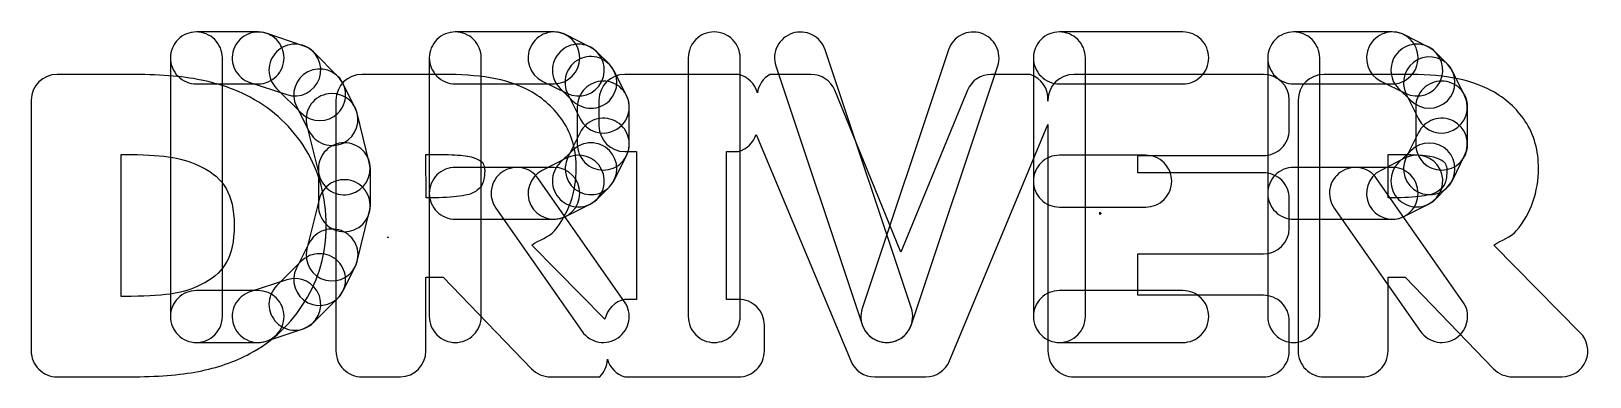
# Model space of a CAD drawing. Header units: millimetres. Extents: x 9 to 213, y 81 to 203.
# Drawn here: x 184.74 to 193.77, y 177.86 to 179.86 of the extents above; entities that cross this region are included whole.
import ezdxf

# ---------------------------------------------------------------- set-up
doc = ezdxf.new("R2010")
doc.units = ezdxf.units.MM
doc.layers.get('0').update_dxf_attribs({"linetype": 'CONTINUOUS'})

msp = doc.modelspace()

# ---------------------------------------------------------------- linework, layer by layer
at = {"color": 7}
for points in [[(185.69727, 179.856809)], [(187.19727, 179.856809)], [(188.69727, 179.856809)], [(189.15039, 179.848997)], [(190.24414, 179.848997)], [(190.69727, 179.856809)], [(192.05469, 179.856809)], [(186.16211, 179.741575)], [(187.80469, 179.741581)], [(192.66216, 179.741581)], [(186.34375, 179.626344)], [(187.91602, 179.698603)], [(192.77345, 179.696653)], [(188.05469, 179.571653)], [(192.91211, 179.571653)], [(186.44727, 179.495481)], [(188.12109, 179.341187)], [(192.97851, 179.341187)], [(186.55469, 179.214231)], [(187.87695, 179.169315)], [(192.73432, 179.169315)], [(187.84375, 179.12634)], [(192.70117, 179.12634)], [(186.5918, 178.995481)], [(187.46875, 179.04431)], [(192.32617, 179.04431)], [(186.55078, 178.698609)], [(186.80664, 178.669261), (186.80864, 178.665361), (186.80664, 178.663361)], [(186.30469, 178.526731)], [(186.22065, 178.419319)]]:
    msp.add_lwpolyline(points, close=True, dxfattribs=at)
for points in [[(186.05469, 179.856809), (185.69727, 179.856809)], [(186.31646, 179.776737), (186.10156, 179.848997)], [(187.76953, 179.856809), (187.19727, 179.856809)], [(187.97852, 179.768924), (187.83594, 179.841184)], [(191.41211, 179.856809), (190.69727, 179.856809)], [(192.625, 179.856809), (192.05469, 179.856809)], [(192.83594, 179.768924), (192.69336, 179.841184)], [(185.54687, 179.706419), (185.54687, 178.206419)], [(185.84766, 178.206419), (185.84766, 179.706419)], [(186.51758, 179.598997), (186.375, 179.741575)], [(187.04687, 179.706419), (187.04687, 178.206419)], [(187.34766, 178.206419), (187.34766, 179.706419)], [(188.08988, 179.669311), (188.01758, 179.741581)], [(188.54687, 179.706419), (188.54687, 178.206419)], [(188.84766, 178.206419), (188.84766, 179.706419)], [(189.83984, 178.253297), (189.33984, 179.753297)], [(190.05469, 179.753297), (189.55469, 178.253297)], [(190.54687, 179.706419), (190.54687, 178.206419)], [(190.84766, 178.206419), (190.84766, 179.706419)], [(191.9043, 179.706419), (191.9043, 178.206419)], [(192.20508, 178.206419), (192.20508, 179.706419)], [(192.94535, 179.669311), (192.87505, 179.741581)], [(185.30659, 179.610759), (184.89062, 179.610639)], [(187.12299, 179.610667), (186.65625, 179.610639)], [(188.18949, 179.487665), (188.11719, 179.630243)], [(188.83785, 179.610675), (188.17965, 179.610675)], [(189.25781, 179.610675), (189.01953, 179.610675)], [(189.05469, 179.659544), (189.55469, 178.159544)], [(189.83984, 178.159544), (190.33984, 179.659544)], [(190.52734, 179.610675), (190.30273, 179.610675)], [(191.87891, 179.610716), (190.78125, 179.610716)], [(192.69719, 179.610713), (192.23047, 179.610639)], [(193.04492, 179.487665), (192.97462, 179.630243)], [(185.69727, 179.556028), (186.05469, 179.556028)], [(185.72656, 179.577559), (185.72456, 179.577559)], [(186.00781, 179.563844), (186.2207, 179.493534)], [(186.16211, 179.528684), (186.30664, 179.386106)], [(186.61722, 179.415403), (186.54492, 179.559934)], [(187.19727, 179.556028), (187.76953, 179.556028)], [(187.40038, 179.591137), (187.39838, 179.591137)], [(187.70117, 179.571652), (187.84375, 179.501342)], [(187.80469, 179.528684), (187.87699, 179.458374)], [(190.69727, 179.556028), (191.41211, 179.556028)], [(192.05469, 179.556028), (192.625, 179.556028)], [(192.55859, 179.571652), (192.70117, 179.501342)], [(192.66211, 179.528684), (192.73441, 179.458374)], [(192.97458, 179.591183), (192.97258, 179.591183)], [(184.74023, 179.462201), (184.74023, 178.0072)], [(186.50586, 179.462201), (186.50586, 178.0072)], [(187.84962, 179.495481), (187.91992, 179.352903)], [(188.02926, 179.462237), (188.02926, 179.311847)], [(190.16406, 179.518875), (189.7793, 178.579422), (189.39648, 179.518875)], [(190.63086, 179.462278), (190.63086, 179.456378)], [(192.0293, 179.290403), (192.0293, 179.462278)], [(192.08008, 179.462201), (192.08008, 178.0072)], [(192.70704, 179.495481), (192.77734, 179.352903)], [(193.20314, 179.515013), (193.20114, 179.515013)], [(186.27735, 179.425169), (186.34965, 179.282591)], [(186.69921, 179.098997), (186.62891, 179.386106)], [(187.9043, 179.421263), (187.9043, 179.206419)], [(188.20508, 179.206419), (188.20508, 179.421263)], [(192.76172, 179.421263), (192.76172, 179.206419)], [(193.0625, 179.206419), (193.0625, 179.421263)], [(186.33789, 179.311888), (186.40819, 179.026731)], [(187.91992, 179.272824), (187.84962, 179.130246)], [(188.93945, 179.26306), (189.48828, 177.948607)], [(190.06055, 177.948607), (190.63086, 179.3197), (190.63086, 178.0072)], [(192.77734, 179.272824), (192.70704, 179.130246)], [(187.87695, 179.169309), (187.80465, 179.098999)], [(188.17965, 179.163409), (188.24805, 179.163409), (188.24805, 178.305987), (188.17965, 178.305987)], [(188.83789, 178.306028), (188.76949, 178.306028), (188.76949, 179.16345), (188.83789, 179.16345)], [(192.73437, 179.169309), (192.66207, 179.098999)], [(185.3203, 178.323526), (185.2617, 178.323526), (185.26172, 179.145801)], [(185.26172, 179.145801), (185.32032, 179.145801)], [(185.5586, 179.128221), (185.5606, 179.128221)], [(187.02734, 179.145801), (187.13867, 179.145801)], [(187.10193, 178.895781), (187.02773, 178.895781), (187.02734, 179.145801)], [(187.76953, 179.071653), (187.19727, 179.071653)], [(187.26758, 179.136001), (187.26958, 179.136001)], [(187.33208, 179.114521), (187.33408, 179.114521)], [(187.35748, 179.094991), (187.35948, 179.091091)], [(187.84375, 179.126341), (187.70117, 179.054071)], [(188.11719, 178.995484), (188.18949, 179.140016)], [(191.19727, 179.141966), (190.69727, 179.141966)], [(191.87891, 179.040403), (191.15234, 179.040403), (191.15234, 179.140013), (191.87891, 179.140013)], [(192.625, 179.071653), (192.05469, 179.071653)], [(192.70117, 179.126341), (192.55859, 179.054071)], [(192.60156, 179.145801), (192.71289, 179.145801)], [(192.67616, 178.895781), (192.60196, 178.895781), (192.60156, 179.145801)], [(192.8418, 179.136001), (192.8438, 179.136001)], [(192.9063, 179.114521), (192.9083, 179.114521)], [(192.9317, 179.094991), (192.9337, 179.091091)], [(192.97461, 178.995484), (193.04491, 179.140016)], [(186.4043, 179.063841), (186.4043, 178.848997)], [(186.70508, 178.848997), (186.70508, 179.063841)], [(188.17773, 178.292355), (187.67773, 179.0072)], [(193.03516, 178.292355), (192.53516, 179.0072)], [(188.01754, 178.886108), (188.08984, 178.958378)], [(192.0293, 178.718138), (192.0293, 178.890013)], [(192.87496, 178.886108), (192.94526, 178.958378)], [(186.4082, 178.886106), (186.3379, 178.598997)], [(186.62892, 178.526731), (186.69922, 178.811888)], [(187.43165, 178.835325), (187.93165, 178.120481)], [(187.83594, 178.786489), (187.97852, 178.858759)], [(190.69727, 178.841184), (191.19727, 178.841184)], [(190.93164, 178.79814), (190.93164, 178.81184)], [(192.28907, 178.835325), (192.78907, 178.120481)], [(192.69336, 178.786489), (192.83594, 178.858759)], [(186.44922, 178.731809), (186.44922, 178.733809)], [(187.19727, 178.770872), (187.76953, 178.770872)], [(192.05469, 178.770872), (192.625, 178.770872)], [(186.34961, 178.630246), (186.27731, 178.487668)], [(188.06441, 178.190753), (187.64058, 178.62044)], [(193.71483, 178.112674), (193.21483, 178.620486)], [(186.30469, 178.526731), (186.16211, 178.384153)], [(191.87891, 178.329466), (191.15234, 178.329466), (191.15234, 178.5697), (191.87891, 178.5697)], [(186.54488, 178.352906), (186.61718, 178.495484)], [(186.05469, 178.356809), (185.69727, 178.356809)], [(185.74613, 178.401656), (185.74413, 178.401656)], [(186.2207, 178.419309), (186.00781, 178.348999)], [(187.02734, 178.0072), (187.02734, 178.434934), (187.12694, 178.434934), (187.63866, 177.903684)], [(191.41211, 178.356809), (190.69727, 178.356809)], [(192.60156, 178.0072), (192.60156, 178.434934), (192.70116, 178.434934), (193.21288, 177.903684)], [(186.375, 178.171263), (186.51758, 178.313841)], [(192.0293, 178.0072), (192.0293, 178.179075)], [(186.10156, 178.063846), (186.31641, 178.136116)], [(188.98828, 178.0072), (188.98828, 178.155638)], [(185.69727, 178.056028), (186.05469, 178.056028)], [(190.69727, 178.056028), (191.41211, 178.056028)], [(184.89062, 177.856809), (185.31055, 177.856809)], [(186.65625, 177.856809), (186.87891, 177.856809)], [(187.74804, 177.856814), (188.03515, 177.856814)], [(188.17972, 177.856814), (188.83792, 177.856814)], [(189.62695, 177.856807), (189.92187, 177.856807)], [(190.78125, 177.856809), (191.87891, 177.856809)], [(192.23047, 177.856809), (192.45117, 177.856809)], [(193.32226, 177.856814), (193.60936, 177.856814)]]:
    msp.add_lwpolyline(points, dxfattribs=at)
for points in [[(185.590807, 179.812879), (185.562579, 179.784653), (185.546766, 179.746338), (185.54687, 179.706419)], [(185.590807, 179.812879), (185.562579, 179.784653), (185.546766, 179.746338), (185.54687, 179.706419)], [(185.69727, 179.856809), (185.657351, 179.856916), (185.619035, 179.841106), (185.590807, 179.812879)], [(185.69727, 179.856809), (185.657351, 179.856916), (185.619035, 179.841106), (185.590807, 179.812879)], [(185.803727, 179.812876), (185.7755, 179.841102), (185.737188, 179.856913), (185.69727, 179.856809)], [(185.84766, 179.706419), (185.847764, 179.746337), (185.831953, 179.784649), (185.803727, 179.812876)], [(185.986999, 179.840414), (185.951465, 179.822464), (185.924523, 179.791124), (185.91211, 179.753297)], [(186.10156, 179.848997), (186.063747, 179.861452), (186.022534, 179.858364), (185.986999, 179.840414)], [(186.161147, 179.812876), (186.13292, 179.841102), (186.094608, 179.856913), (186.05469, 179.856809)], [(186.20508, 179.706419), (186.205184, 179.746337), (186.189373, 179.784649), (186.161147, 179.812876)], [(187.090807, 179.812879), (187.062579, 179.784653), (187.046766, 179.746338), (187.04687, 179.706419)], [(187.090807, 179.812879), (187.062579, 179.784653), (187.046766, 179.746338), (187.04687, 179.706419)], [(187.19727, 179.856809), (187.157351, 179.856916), (187.119035, 179.841106), (187.090807, 179.812879)], [(187.19727, 179.856809), (187.157351, 179.856916), (187.119035, 179.841106), (187.090807, 179.812879)], [(187.303727, 179.812876), (187.2755, 179.841102), (187.237188, 179.856913), (187.19727, 179.856809)], [(187.34766, 179.706419), (187.347764, 179.746337), (187.331953, 179.784649), (187.303727, 179.812876)], [(187.721165, 179.848761), (187.68342, 179.835935), (187.652334, 179.808611), (187.63477, 179.772824)], [(187.83594, 179.841184), (187.800209, 179.858861), (187.758911, 179.861587), (187.721165, 179.848761)], [(187.91797, 179.706419), (187.918189, 179.788808), (187.851915, 179.855952), (187.76953, 179.856809)], [(188.590807, 179.812879), (188.562579, 179.784653), (188.546766, 179.746338), (188.54687, 179.706419)], [(188.69727, 179.856809), (188.657351, 179.856916), (188.619035, 179.841106), (188.590807, 179.812879)], [(188.803727, 179.812876), (188.7755, 179.841102), (188.737188, 179.856913), (188.69727, 179.856809)], [(188.84766, 179.706419), (188.847764, 179.746337), (188.831953, 179.784649), (188.803727, 179.812876)], [(189.15039, 179.848997), (189.112563, 179.836584), (189.081222, 179.809642), (189.063272, 179.774106)], [(189.264951, 179.840414), (189.229416, 179.858364), (189.188203, 179.861452), (189.15039, 179.848997)], [(189.33984, 179.753297), (189.327427, 179.791124), (189.300485, 179.822464), (189.264951, 179.840414)], [(190.129579, 179.840414), (190.094045, 179.822464), (190.067103, 179.791124), (190.05469, 179.753297)], [(190.24414, 179.848997), (190.206327, 179.861452), (190.165114, 179.858364), (190.129579, 179.840414)], [(190.331258, 179.774106), (190.313308, 179.809642), (190.281967, 179.836584), (190.24414, 179.848997)], [(190.590807, 179.812879), (190.562579, 179.784653), (190.546766, 179.746338), (190.54687, 179.706419)], [(190.590807, 179.812879), (190.562579, 179.784653), (190.546766, 179.746338), (190.54687, 179.706419)], [(190.69727, 179.856809), (190.657351, 179.856916), (190.619035, 179.841106), (190.590807, 179.812879)], [(190.69727, 179.856809), (190.657351, 179.856916), (190.619035, 179.841106), (190.590807, 179.812879)], [(190.803727, 179.812876), (190.7755, 179.841102), (190.737188, 179.856913), (190.69727, 179.856809)], [(190.84766, 179.706419), (190.847764, 179.746337), (190.831953, 179.784649), (190.803727, 179.812876)], [(191.518567, 179.812876), (191.49034, 179.841102), (191.452028, 179.856913), (191.41211, 179.856809)], [(191.5625, 179.706419), (191.562604, 179.746337), (191.546793, 179.784649), (191.518567, 179.812876)], [(191.948233, 179.812876), (191.920007, 179.784649), (191.904196, 179.746337), (191.9043, 179.706419)], [(191.948233, 179.812876), (191.920007, 179.784649), (191.904196, 179.746337), (191.9043, 179.706419)], [(192.05469, 179.856809), (192.014772, 179.856913), (191.97646, 179.841102), (191.948233, 179.812876)], [(192.05469, 179.856809), (192.014772, 179.856913), (191.97646, 179.841102), (191.948233, 179.812876)], [(192.161147, 179.812876), (192.13292, 179.841102), (192.094608, 179.856913), (192.05469, 179.856809)], [(192.20508, 179.706419), (192.205184, 179.746337), (192.189373, 179.784649), (192.161147, 179.812876)], [(192.578585, 179.848761), (192.54084, 179.835935), (192.509754, 179.808611), (192.49219, 179.772824)], [(192.69336, 179.841184), (192.657629, 179.858861), (192.616331, 179.861587), (192.578585, 179.848761)], [(192.731457, 179.812876), (192.70323, 179.841102), (192.664918, 179.856913), (192.625, 179.856809)], [(192.77539, 179.706419), (192.775494, 179.746337), (192.759683, 179.784649), (192.731457, 179.812876)], [(185.54687, 179.706419), (185.546766, 179.666499), (185.562578, 179.628185), (185.590807, 179.599958)], [(185.91211, 179.753297), (185.899654, 179.715484), (185.902741, 179.67427), (185.920692, 179.638735)], [(186.16211, 179.741575), (186.133747, 179.713414), (186.117795, 179.675098), (186.117795, 179.63513)], [(186.161147, 179.599962), (186.189373, 179.628188), (186.205184, 179.666501), (186.20508, 179.706419)], [(186.268555, 179.785889), (186.228586, 179.785889), (186.190271, 179.769938), (186.16211, 179.741575)], [(186.375, 179.741575), (186.346839, 179.769938), (186.308524, 179.785889), (186.268555, 179.785889)], [(186.41016, 179.587284), (186.436277, 179.665453), (186.394436, 179.750051), (186.31646, 179.776737)], [(187.04687, 179.706419), (187.046766, 179.666499), (187.062578, 179.628185), (187.090807, 179.599958)], [(187.63477, 179.772824), (187.597674, 179.698927), (187.627373, 179.608947), (187.70117, 179.571652)], [(187.80469, 179.741575), (187.776327, 179.713414), (187.760375, 179.675098), (187.760375, 179.63513)], [(187.76953, 179.556028), (187.851915, 179.556885), (187.918189, 179.624029), (187.91797, 179.706419)], [(187.911135, 179.785895), (187.871166, 179.785895), (187.832851, 179.769944), (187.80469, 179.741581)], [(188.01758, 179.741581), (187.989419, 179.769944), (187.951104, 179.785895), (187.911135, 179.785895)], [(188.030795, 179.70618), (187.993049, 179.719006), (187.951751, 179.71628), (187.91602, 179.698603)], [(188.04492, 179.567752), (188.082016, 179.641649), (188.052317, 179.731629), (187.97852, 179.768924)], [(188.11719, 179.630243), (188.099626, 179.66603), (188.06854, 179.693354), (188.030795, 179.70618)], [(189.063272, 179.774106), (189.045321, 179.738571), (189.042234, 179.697357), (189.05469, 179.659544)], [(190.33984, 179.659544), (190.352296, 179.697357), (190.349209, 179.738571), (190.331258, 179.774106)], [(190.54687, 179.706419), (190.546766, 179.666499), (190.562578, 179.628185), (190.590807, 179.599958)], [(191.518567, 179.599962), (191.546793, 179.628188), (191.562604, 179.666501), (191.5625, 179.706419)], [(191.9043, 179.706419), (191.904196, 179.666501), (191.920007, 179.628188), (191.948233, 179.599962)], [(192.49219, 179.772824), (192.455094, 179.698927), (192.484793, 179.608947), (192.55859, 179.571652)], [(192.66211, 179.741575), (192.633747, 179.713414), (192.617795, 179.675098), (192.617795, 179.63513)], [(192.768605, 179.785895), (192.728636, 179.785895), (192.690321, 179.769944), (192.66216, 179.741581)], [(192.731457, 179.599962), (192.759683, 179.628188), (192.775494, 179.666501), (192.77539, 179.706419)], [(192.87505, 179.741581), (192.846889, 179.769944), (192.808574, 179.785895), (192.768605, 179.785895)], [(192.97462, 179.630243), (192.937329, 179.704042), (192.847349, 179.733747), (192.77345, 179.696653)], [(192.90234, 179.567752), (192.939436, 179.641649), (192.909737, 179.731629), (192.83594, 179.768924)], [(184.89062, 179.610639), (184.808235, 179.610849), (184.741096, 179.544582), (184.74023, 179.462201)], [(185.72456, 179.577559), (185.61204, 179.601919), (185.47484, 179.610759), (185.30659, 179.610759)], [(185.920692, 179.638735), (185.938642, 179.603199), (185.969983, 179.576257), (186.00781, 179.563844)], [(186.117795, 179.63513), (186.117795, 179.595161), (186.133747, 179.556845), (186.16211, 179.528684)], [(186.34375, 179.626341), (186.269953, 179.589046), (186.240254, 179.499066), (186.27735, 179.425169)], [(186.54492, 179.559934), (186.507629, 179.633733), (186.417649, 179.663438), (186.34375, 179.626344)], [(186.65625, 179.610639), (186.573865, 179.610849), (186.506726, 179.544582), (186.50586, 179.462201)], [(187.39838, 179.591137), (187.31908, 179.604837), (187.22877, 179.610667), (187.12299, 179.610667)], [(187.760375, 179.63513), (187.760375, 179.595161), (187.776327, 179.556845), (187.80469, 179.528684)], [(187.840309, 179.61094), (187.827828, 179.572759), (187.831182, 179.531168), (187.84962, 179.495481)], [(187.91602, 179.698606), (187.880063, 179.6807), (187.85279, 179.649121), (187.840309, 179.61094)], [(188.17965, 179.610675), (188.097265, 179.610885), (188.030126, 179.544618), (188.02926, 179.462237)], [(188.08988, 179.458374), (188.147666, 179.516813), (188.147666, 179.610872), (188.08988, 179.669311)], [(188.94723, 179.503253), (188.933201, 179.556394), (188.891235, 179.597608), (188.83785, 179.610675)], [(189.01953, 179.610675), (188.980421, 179.587648), (188.95384, 179.548153), (188.94723, 179.503253)], [(189.39648, 179.518875), (189.373, 179.57464), (189.318317, 179.610841), (189.25781, 179.610675)], [(190.30273, 179.610675), (190.242223, 179.610841), (190.18754, 179.57464), (190.16406, 179.518875)], [(190.63086, 179.456378), (190.636191, 179.525562), (190.593379, 179.589374), (190.52734, 179.610675)], [(190.78125, 179.610716), (190.698865, 179.610926), (190.631726, 179.544659), (190.63086, 179.462278)], [(192.0293, 179.462278), (192.028434, 179.544659), (191.961295, 179.610926), (191.87891, 179.610716)], [(192.23047, 179.610639), (192.148085, 179.610849), (192.080946, 179.544582), (192.08008, 179.462201)], [(192.617795, 179.63513), (192.617795, 179.595161), (192.633747, 179.556845), (192.66211, 179.528684)], [(192.77344, 179.696653), (192.699643, 179.659358), (192.669944, 179.569378), (192.70704, 179.495481)], [(192.97258, 179.591183), (192.89328, 179.604883), (192.80297, 179.610713), (192.69719, 179.610713)], [(192.94535, 179.458374), (193.003136, 179.516813), (193.003136, 179.610872), (192.94535, 179.669311)], [(185.590807, 179.599958), (185.619035, 179.571732), (185.65735, 179.555921), (185.69727, 179.556028)], [(186.00977, 179.477949), (185.92757, 179.522269), (185.83266, 179.555169), (185.72656, 179.577559)], [(186.05469, 179.556028), (186.094608, 179.555924), (186.132921, 179.571735), (186.161147, 179.599962)], [(186.2207, 179.493534), (186.298885, 179.467417), (186.383495, 179.509284), (186.41016, 179.587284)], [(186.561895, 179.492552), (186.561895, 179.53252), (186.545943, 179.570836), (186.51758, 179.598997)], [(187.090807, 179.599958), (187.119035, 179.571732), (187.15735, 179.555921), (187.19727, 179.556028)], [(187.6289, 179.514967), (187.5596, 179.552757), (187.48146, 179.577587), (187.40038, 179.591137)], [(187.84375, 179.501342), (187.917649, 179.464248), (188.007629, 179.493953), (188.04492, 179.567752)], [(187.948233, 179.52772), (187.920007, 179.499493), (187.904196, 179.461181), (187.9043, 179.421263)], [(188.05469, 179.571653), (188.014772, 179.571757), (187.97646, 179.555946), (187.948233, 179.52772)], [(188.161147, 179.52772), (188.13292, 179.555946), (188.094608, 179.571757), (188.05469, 179.571653)], [(188.20508, 179.421263), (188.205184, 179.461181), (188.189373, 179.499493), (188.161147, 179.52772)], [(190.590807, 179.599958), (190.619035, 179.571732), (190.65735, 179.555921), (190.69727, 179.556028)], [(191.41211, 179.556028), (191.452028, 179.555924), (191.490341, 179.571735), (191.518567, 179.599962)], [(191.948233, 179.599962), (191.976459, 179.571735), (192.014772, 179.555924), (192.05469, 179.556028)], [(192.625, 179.556028), (192.664918, 179.555924), (192.703231, 179.571735), (192.731457, 179.599962)], [(192.70117, 179.501342), (192.775069, 179.464248), (192.865049, 179.493953), (192.90234, 179.567752)], [(192.805653, 179.52772), (192.777427, 179.499493), (192.761616, 179.461181), (192.76172, 179.421263)], [(192.91211, 179.571653), (192.872192, 179.571757), (192.83388, 179.555946), (192.805653, 179.52772)], [(193.018567, 179.52772), (192.99034, 179.555946), (192.952028, 179.571757), (192.91211, 179.571653)], [(193.20114, 179.515013), (193.13184, 179.552803), (193.05565, 179.577633), (192.97458, 179.591183)], [(193.0625, 179.421263), (193.062604, 179.461181), (193.046793, 179.499493), (193.018567, 179.52772)], [(186.33008, 179.177168), (186.25278, 179.302605), (186.14353, 179.404991), (186.00977, 179.477949)], [(186.44727, 179.495481), (186.408258, 179.485907), (186.374715, 179.461086), (186.354155, 179.426577)], [(186.62891, 179.386106), (186.608919, 179.466442), (186.527625, 179.515393), (186.44727, 179.495481)], [(186.51758, 179.386106), (186.545943, 179.414267), (186.561895, 179.452583), (186.561895, 179.492552)], [(187.8203, 179.341138), (187.7723, 179.412918), (187.70656, 179.472322), (187.6289, 179.514967)], [(187.87699, 179.458374), (187.905151, 179.430011), (187.943466, 179.41406), (187.983435, 179.41406)], [(187.983435, 179.41406), (188.023404, 179.41406), (188.061719, 179.430011), (188.08988, 179.458374)], [(188.197051, 179.37288), (188.209885, 179.410626), (188.207165, 179.451929), (188.18949, 179.487665)], [(192.73441, 179.458374), (192.79285, 179.400586), (192.88691, 179.400586), (192.94535, 179.458374)], [(192.97852, 179.286493), (193.052317, 179.323788), (193.082016, 179.413768), (193.04492, 179.487665)], [(193.39455, 179.341184), (193.34655, 179.412864), (193.28072, 179.472371), (193.20314, 179.515013)], [(186.30664, 179.386106), (186.36508, 179.328318), (186.45914, 179.328318), (186.51758, 179.386106)], [(186.354155, 179.426577), (186.333596, 179.392067), (186.327736, 179.350753), (186.33789, 179.311888)], [(186.55082, 179.214231), (186.624617, 179.251526), (186.654316, 179.341506), (186.61722, 179.415403)], [(187.8984, 179.065748), (187.8984, 179.165378), (187.875, 179.261286), (187.8203, 179.341138)], [(187.91992, 179.352903), (187.957211, 179.279104), (188.047191, 179.249399), (188.12109, 179.286493)], [(188.006315, 179.348761), (187.96857, 179.335935), (187.937484, 179.308611), (187.91992, 179.272824)], [(188.12109, 179.341184), (188.085359, 179.358861), (188.044061, 179.361587), (188.006315, 179.348761)], [(188.12109, 179.286493), (188.156885, 179.304049), (188.184217, 179.335134), (188.197051, 179.37288)], [(188.197051, 179.254801), (188.184217, 179.292547), (188.156884, 179.323631), (188.12109, 179.341187)], [(192.77734, 179.352903), (192.814631, 179.279098), (192.904619, 179.249393), (192.97852, 179.286493)], [(192.86374, 179.348766), (192.825992, 179.335939), (192.794904, 179.308614), (192.77734, 179.272824)], [(192.97852, 179.341184), (192.942788, 179.358864), (192.901487, 179.361592), (192.86374, 179.348766)], [(193.04491, 179.140016), (193.082006, 179.213913), (193.052306, 179.303892), (192.97851, 179.341187)], [(193.47265, 179.065794), (193.47265, 179.165424), (193.44925, 179.261332), (193.39455, 179.341184)], [(186.34965, 179.282591), (186.367214, 179.246804), (186.3983, 179.21948), (186.436045, 179.206654)], [(188.02926, 179.311847), (188.030126, 179.229466), (188.097265, 179.163199), (188.17965, 179.163409)], [(188.18949, 179.140016), (188.207164, 179.175752), (188.209885, 179.217055), (188.197051, 179.254801)], [(188.83789, 179.16345), (188.886335, 179.177471), (188.924493, 179.214896), (188.93945, 179.26306)], [(191.985362, 179.183951), (192.013587, 179.212176), (192.0294, 179.250487), (192.0293, 179.290403)], [(186.44922, 178.733809), (186.44922, 178.897523), (186.40962, 179.048192), (186.33008, 179.177168)], [(186.448233, 179.170298), (186.420007, 179.142071), (186.404196, 179.103759), (186.4043, 179.063841)], [(186.436045, 179.206654), (186.473791, 179.193828), (186.515089, 179.196554), (186.55082, 179.214231)], [(186.55469, 179.214231), (186.514772, 179.214335), (186.47646, 179.198524), (186.448233, 179.170298)], [(186.661147, 179.170298), (186.63292, 179.198524), (186.594608, 179.214335), (186.55469, 179.214231)], [(186.70508, 179.063841), (186.705184, 179.103759), (186.689373, 179.142071), (186.661147, 179.170298)], [(188.04492, 179.05993), (188.007629, 179.133729), (187.917649, 179.163434), (187.84375, 179.12634)], [(187.983395, 179.213629), (187.943426, 179.213629), (187.905111, 179.197678), (187.87695, 179.169315)], [(187.9043, 179.206419), (187.904196, 179.166501), (187.920007, 179.128188), (187.948233, 179.099962)], [(188.08984, 179.169315), (188.061679, 179.197678), (188.023364, 179.213629), (187.983395, 179.213629)], [(188.08984, 178.958378), (188.147626, 179.016817), (188.147626, 179.110876), (188.08984, 179.169315)], [(188.161147, 179.099962), (188.189373, 179.128188), (188.205184, 179.166501), (188.20508, 179.206419)], [(191.87891, 179.140013), (191.918826, 179.139913), (191.957137, 179.155726), (191.985362, 179.183951)], [(192.90234, 179.05993), (192.865049, 179.133729), (192.775069, 179.163434), (192.70117, 179.12634)], [(192.94526, 179.169315), (192.88682, 179.227103), (192.79276, 179.227103), (192.73432, 179.169315)], [(192.76172, 179.206419), (192.761616, 179.166501), (192.777427, 179.128188), (192.805653, 179.099962)], [(192.94526, 178.958378), (193.003046, 179.016817), (193.003046, 179.110876), (192.94526, 179.169315)], [(193.018567, 179.099962), (193.046793, 179.128188), (193.062604, 179.166501), (193.0625, 179.206419)], [(185.32032, 179.145801), (185.41692, 179.145801), (185.49649, 179.139201), (185.5586, 179.128221)], [(185.5606, 179.128221), (185.6204, 179.118201), (185.67617, 179.099511), (185.72857, 179.073531)], [(185.72857, 179.073531), (185.79677, 179.039581), (185.83907, 179.000221), (185.86919, 178.948531)], [(186.59179, 178.917356), (186.671334, 178.938221), (186.719248, 179.019241), (186.69921, 179.098997)], [(187.19727, 179.071653), (187.157351, 179.07176), (187.119035, 179.05595), (187.090807, 179.027723)], [(187.13867, 179.145801), (187.19187, 179.145801), (187.23507, 179.141801), (187.26758, 179.136001)], [(187.26958, 179.136001), (187.29868, 179.131301), (187.31868, 179.122371), (187.33208, 179.114521)], [(187.33408, 179.114521), (187.35328, 179.103561), (187.35638, 179.097291), (187.35748, 179.094991)], [(187.35948, 179.091091), (187.36348, 179.083191), (187.36748, 179.073131), (187.36748, 179.052031)], [(187.580932, 179.06907), (187.541734, 179.076031), (187.501376, 179.067123), (187.46875, 179.04431)], [(187.67773, 179.0072), (187.654953, 179.039852), (187.62013, 179.062109), (187.580932, 179.06907)], [(187.80465, 179.098999), (187.776287, 179.070838), (187.760335, 179.032522), (187.760335, 178.992554)], [(187.91797, 178.921263), (187.918189, 179.003652), (187.851915, 179.070796), (187.76953, 179.071653)], [(187.84962, 179.130246), (187.812524, 179.056349), (187.842223, 178.966369), (187.91602, 178.929074)], [(187.948233, 179.099962), (187.976459, 179.071735), (188.014772, 179.055924), (188.05469, 179.056028)], [(188.05469, 179.056028), (188.094608, 179.055924), (188.132921, 179.071735), (188.161147, 179.099962)], [(190.590807, 179.098036), (190.562578, 179.069809), (190.546766, 179.031495), (190.54687, 178.991575)], [(190.69727, 179.141966), (190.65735, 179.142073), (190.619035, 179.126262), (190.590807, 179.098036)], [(191.303727, 179.098032), (191.275501, 179.126259), (191.237188, 179.14207), (191.19727, 179.141966)], [(191.34766, 178.991575), (191.347764, 179.031493), (191.331953, 179.069806), (191.303727, 179.098032)], [(192.05469, 179.071653), (192.014772, 179.071757), (191.97646, 179.055946), (191.948233, 179.02772)], [(192.438357, 179.069075), (192.399157, 179.076036), (192.358797, 179.067126), (192.32617, 179.04431)], [(192.53516, 179.0072), (192.512383, 179.039855), (192.477558, 179.062114), (192.438357, 179.069075)], [(192.66207, 179.098999), (192.633707, 179.070838), (192.617755, 179.032522), (192.617755, 178.992554)], [(192.731457, 179.02772), (192.70323, 179.055946), (192.664918, 179.071757), (192.625, 179.071653)], [(192.70704, 179.130246), (192.669944, 179.056349), (192.699643, 178.966369), (192.77344, 178.929074)], [(192.71289, 179.145801), (192.76609, 179.145801), (192.80929, 179.141801), (192.8418, 179.136001)], [(192.805653, 179.099962), (192.833879, 179.071735), (192.872192, 179.055924), (192.91211, 179.056028)], [(192.8438, 179.136001), (192.8729, 179.131301), (192.8929, 179.122371), (192.9063, 179.114521)], [(192.9083, 179.114521), (192.9275, 179.103561), (192.9306, 179.097291), (192.9317, 179.094991)], [(192.91211, 179.056028), (192.952028, 179.055924), (192.990341, 179.071735), (193.018567, 179.099962)], [(192.9337, 179.091091), (192.9377, 179.083191), (192.9417, 179.073131), (192.9417, 179.052031)], [(186.40819, 179.026731), (186.417765, 178.987718), (186.442587, 178.954176), (186.477098, 178.933617)], [(186.477108, 178.97922), (186.442597, 178.958661), (186.417775, 178.925119), (186.4082, 178.886106)], [(186.5918, 178.995481), (186.552934, 179.005637), (186.511619, 178.999779), (186.477108, 178.97922)], [(186.68368, 178.926018), (186.663518, 178.960477), (186.63045, 178.985477), (186.5918, 178.995481)], [(187.090807, 179.027723), (187.062579, 178.999497), (187.046766, 178.961182), (187.04687, 178.921263)], [(187.35578, 178.977811), (187.35078, 178.965861), (187.34258, 178.953441), (187.32458, 178.938751)], [(187.36748, 179.052031), (187.36748, 179.012341), (187.36048, 178.987331), (187.35578, 178.977811)], [(187.46875, 179.044309), (187.436099, 179.02153), (187.413842, 178.986706), (187.406883, 178.947507)], [(187.70117, 179.054071), (187.627373, 179.016776), (187.597674, 178.926796), (187.63477, 178.852899)], [(187.760335, 178.992554), (187.760335, 178.952585), (187.776287, 178.914269), (187.80465, 178.886108)], [(187.77144, 178.70442), (187.85544, 178.80314), (187.8984, 178.932118), (187.8984, 179.065748)], [(187.91602, 178.929074), (187.989919, 178.89198), (188.079899, 178.921685), (188.11719, 178.995484)], [(187.97852, 178.858759), (188.052316, 178.896054), (188.082016, 178.986033), (188.04492, 179.05993)], [(190.54687, 178.991575), (190.546766, 178.951655), (190.562578, 178.913341), (190.590807, 178.885114)], [(191.303727, 178.885118), (191.331953, 178.913344), (191.347764, 178.951657), (191.34766, 178.991575)], [(191.985362, 178.996465), (191.957137, 179.02469), (191.918826, 179.040503), (191.87891, 179.040403)], [(191.948233, 179.02772), (191.920007, 178.999493), (191.904196, 178.961181), (191.9043, 178.921263)], [(192.0293, 178.890013), (192.0294, 178.929929), (192.013587, 178.96824), (191.985362, 178.996465)], [(192.32617, 179.044309), (192.293519, 179.02153), (192.271262, 178.986706), (192.264303, 178.947507)], [(192.55859, 179.054071), (192.484793, 179.016776), (192.455094, 178.926796), (192.49219, 178.852899)], [(192.617755, 178.992554), (192.617755, 178.952585), (192.633707, 178.914269), (192.66207, 178.886108)], [(192.77539, 178.921263), (192.775494, 178.961181), (192.759683, 178.999493), (192.731457, 179.02772)], [(192.77344, 178.929074), (192.847339, 178.89198), (192.937319, 178.921685), (192.97461, 178.995484)], [(192.83594, 178.858759), (192.909736, 178.896054), (192.939436, 178.986033), (192.90234, 179.05993)], [(192.93, 178.977811), (192.925, 178.965861), (192.9168, 178.953441), (192.8988, 178.938751)], [(192.9417, 179.052031), (192.9417, 179.012341), (192.9347, 178.987331), (192.93, 178.977811)], [(193.34569, 178.704466), (193.42969, 178.803186), (193.47265, 178.932164), (193.47265, 179.065794)], [(185.86919, 178.948531), (185.89879, 178.897811), (185.91609, 178.82959), (185.91609, 178.735641)], [(186.477098, 178.933617), (186.511609, 178.913058), (186.552924, 178.9072), (186.59179, 178.917356)], [(186.69922, 178.811888), (186.709435, 178.850483), (186.703842, 178.891559), (186.68368, 178.926018)], [(187.04687, 178.921263), (187.046766, 178.881343), (187.062578, 178.843029), (187.090807, 178.814802)], [(187.25428, 178.909451), (187.21488, 178.901751), (187.16388, 178.895781), (187.10193, 178.895781)], [(187.32458, 178.938751), (187.30798, 178.925461), (187.28718, 178.916421), (187.25428, 178.909451)], [(187.406883, 178.947507), (187.399925, 178.908308), (187.408834, 178.867951), (187.43165, 178.835325)], [(187.76953, 178.770872), (187.851915, 178.771729), (187.918189, 178.838873), (187.91797, 178.921263)], [(191.9043, 178.921263), (191.904196, 178.881345), (191.920007, 178.843032), (191.948233, 178.814806)], [(192.264303, 178.947507), (192.257345, 178.908308), (192.266254, 178.867951), (192.28907, 178.835325)], [(192.8285, 178.909451), (192.7891, 178.901751), (192.7381, 178.895781), (192.67616, 178.895781)], [(192.731457, 178.814806), (192.759683, 178.843032), (192.775494, 178.881345), (192.77539, 178.921263)], [(192.8988, 178.938751), (192.8822, 178.925461), (192.8614, 178.916421), (192.8285, 178.909451)], [(186.4043, 178.848997), (186.404196, 178.809079), (186.420007, 178.770766), (186.448233, 178.74254)], [(186.661147, 178.74254), (186.689373, 178.770766), (186.705184, 178.809079), (186.70508, 178.848997)], [(187.090807, 178.814802), (187.119035, 178.786576), (187.15735, 178.770765), (187.19727, 178.770872)], [(187.63477, 178.852899), (187.672061, 178.7791), (187.762041, 178.749395), (187.83594, 178.786489)], [(187.80465, 178.886108), (187.832811, 178.857745), (187.871126, 178.841794), (187.911095, 178.841794)], [(187.911095, 178.841794), (187.951064, 178.841794), (187.989379, 178.857745), (188.01754, 178.886108)], [(190.590807, 178.885114), (190.619035, 178.856888), (190.65735, 178.841077), (190.69727, 178.841184)], [(190.93164, 178.81184), (190.934209, 178.809142), (190.936877, 178.80654), (190.93964, 178.80404)], [(190.93964, 178.80404), (190.936909, 178.802162), (190.934241, 178.800195), (190.93164, 178.79814)], [(191.19727, 178.841184), (191.237188, 178.84108), (191.275501, 178.856891), (191.303727, 178.885118)], [(191.948233, 178.814806), (191.976459, 178.786579), (192.014772, 178.770768), (192.05469, 178.770872)], [(192.49219, 178.852899), (192.529481, 178.7791), (192.619461, 178.749395), (192.69336, 178.786489)], [(192.625, 178.770872), (192.664918, 178.770768), (192.703231, 178.786579), (192.731457, 178.814806)], [(192.66207, 178.886108), (192.690231, 178.857745), (192.728546, 178.841794), (192.768515, 178.841794)], [(192.768515, 178.841794), (192.808484, 178.841794), (192.846799, 178.857745), (192.87496, 178.886108)], [(185.91609, 178.735641), (185.91609, 178.640811), (185.89949, 178.57242), (185.87309, 178.524703)], [(186.32617, 178.294309), (186.40707, 178.425134), (186.44922, 178.574527), (186.44922, 178.731809)], [(186.55078, 178.698606), (186.515049, 178.716283), (186.473751, 178.719009), (186.436005, 178.706183)], [(186.448233, 178.74254), (186.476459, 178.714313), (186.514772, 178.698502), (186.55469, 178.698606)], [(186.55469, 178.698606), (186.594608, 178.698502), (186.632921, 178.714313), (186.661147, 178.74254)], [(191.87891, 178.5697), (191.961295, 178.56949), (192.028434, 178.635757), (192.0293, 178.718138)], [(186.436005, 178.706183), (186.39826, 178.693357), (186.367174, 178.666033), (186.34961, 178.630246)], [(186.626491, 178.610943), (186.61401, 178.649124), (186.586737, 178.680703), (186.55078, 178.698609)], [(187.64058, 178.62044), (187.68298, 178.65037), (187.73798, 178.66552), (187.77144, 178.70442)], [(193.21483, 178.620486), (193.25723, 178.650416), (193.31223, 178.665576), (193.34569, 178.704466)], [(186.411135, 178.571045), (186.371166, 178.571045), (186.332851, 178.555094), (186.30469, 178.526731)], [(186.3379, 178.598997), (186.317988, 178.51864), (186.366942, 178.437344), (186.44728, 178.417356)], [(186.51758, 178.526731), (186.489419, 178.555094), (186.451104, 178.571045), (186.411135, 178.571045)], [(186.44728, 178.417356), (186.527635, 178.397444), (186.608929, 178.446395), (186.62892, 178.526731)], [(186.561894, 178.420286), (186.561894, 178.460255), (186.545943, 178.49857), (186.51758, 178.526731)], [(186.61718, 178.495484), (186.635618, 178.531171), (186.638972, 178.572762), (186.626491, 178.610943)], [(185.87309, 178.524703), (185.84609, 178.475093), (185.80779, 178.436073), (185.74613, 178.401656)], [(186.41011, 178.325569), (186.383445, 178.403569), (186.298835, 178.445436), (186.22065, 178.419319)], [(186.27731, 178.487668), (186.240214, 178.413771), (186.269913, 178.323791), (186.34371, 178.286496)], [(185.74413, 178.401656), (185.69323, 178.373216), (185.6386, 178.352136), (185.57421, 178.341106)], [(185.69727, 178.356809), (185.657351, 178.356916), (185.619035, 178.341106), (185.590807, 178.312879)], [(186.00781, 178.348999), (185.969983, 178.336586), (185.938642, 178.309644), (185.920692, 178.274108)], [(186.161147, 178.312876), (186.13292, 178.341102), (186.094608, 178.356913), (186.05469, 178.356809)], [(186.16211, 178.384153), (186.133747, 178.355992), (186.117796, 178.317677), (186.117796, 178.277708)], [(186.34371, 178.286496), (186.417609, 178.249402), (186.507589, 178.279107), (186.54488, 178.352906)], [(186.51758, 178.313841), (186.545943, 178.342002), (186.561894, 178.380317), (186.561894, 178.420286)], [(190.69727, 178.356809), (190.657351, 178.356916), (190.619035, 178.341106), (190.590807, 178.312879)], [(191.518567, 178.312876), (191.49034, 178.341102), (191.452028, 178.356913), (191.41211, 178.356809)], [(185.57421, 178.341106), (185.50631, 178.329366), (185.42057, 178.323526), (185.3203, 178.323526)], [(185.590807, 178.312879), (185.562579, 178.284653), (185.546766, 178.246338), (185.54687, 178.206419)], [(185.920692, 178.274108), (185.902741, 178.238573), (185.899654, 178.197359), (185.91211, 178.159546)], [(186.00781, 177.991575), (186.1398, 178.062885), (186.24753, 178.165659), (186.32617, 178.294309)], [(186.117796, 178.277708), (186.117796, 178.237739), (186.133747, 178.199424), (186.16211, 178.171263)], [(186.20508, 178.206419), (186.205184, 178.246337), (186.189373, 178.284649), (186.161147, 178.312876)], [(186.31641, 178.136116), (186.394386, 178.162802), (186.436227, 178.2474), (186.41011, 178.325569)], [(188.17965, 178.305987), (188.121902, 178.293609), (188.076791, 178.2485), (188.06441, 178.190753)], [(188.202497, 178.180173), (188.209455, 178.219372), (188.200546, 178.259729), (188.17773, 178.292355)], [(188.944342, 178.26209), (188.916117, 178.290315), (188.877806, 178.306128), (188.83789, 178.306028)], [(188.98828, 178.155638), (188.98838, 178.195554), (188.972567, 178.233865), (188.944342, 178.26209)], [(190.590807, 178.312879), (190.562579, 178.284653), (190.546766, 178.246338), (190.54687, 178.206419)], [(191.5625, 178.206419), (191.562604, 178.246337), (191.546793, 178.284649), (191.518567, 178.312876)], [(191.985362, 178.285528), (191.957137, 178.313753), (191.918827, 178.329566), (191.87891, 178.329466)], [(192.0293, 178.179075), (192.0294, 178.218992), (192.013588, 178.257302), (191.985362, 178.285528)], [(193.059927, 178.180173), (193.066885, 178.219372), (193.057976, 178.259729), (193.03516, 178.292355)], [(185.54687, 178.206419), (185.546766, 178.166499), (185.562578, 178.128185), (185.590807, 178.099958)], [(185.54687, 178.206419), (185.546766, 178.166499), (185.562578, 178.128185), (185.590807, 178.099958)], [(185.803727, 178.099962), (185.831953, 178.128188), (185.847764, 178.166501), (185.84766, 178.206419)], [(186.161147, 178.099962), (186.189373, 178.128188), (186.205184, 178.166501), (186.20508, 178.206419)], [(186.16211, 178.171263), (186.190271, 178.1429), (186.228586, 178.126949), (186.268555, 178.126949)], [(186.268555, 178.126949), (186.308524, 178.126949), (186.346839, 178.1429), (186.375, 178.171263)], [(187.04687, 178.206419), (187.046766, 178.166499), (187.062578, 178.128185), (187.090807, 178.099958)], [(187.303727, 178.099962), (187.331953, 178.128188), (187.347764, 178.166501), (187.34766, 178.206419)], [(188.14063, 178.083371), (188.173281, 178.10615), (188.195538, 178.140974), (188.202497, 178.180173)], [(188.54687, 178.206419), (188.546766, 178.166499), (188.562578, 178.128185), (188.590807, 178.099958)], [(188.803727, 178.099962), (188.831953, 178.128188), (188.847764, 178.166501), (188.84766, 178.206419)], [(189.55469, 178.253297), (189.542234, 178.215484), (189.545321, 178.17427), (189.563272, 178.138735)], [(189.831258, 178.138735), (189.849209, 178.17427), (189.852296, 178.215484), (189.83984, 178.253297)], [(190.54687, 178.206419), (190.546766, 178.166499), (190.562578, 178.128185), (190.590807, 178.099958)], [(190.54687, 178.206419), (190.546766, 178.166499), (190.562578, 178.128185), (190.590807, 178.099958)], [(190.803727, 178.099962), (190.831953, 178.128188), (190.847764, 178.166501), (190.84766, 178.206419)], [(191.518567, 178.099962), (191.546793, 178.128188), (191.562604, 178.166501), (191.5625, 178.206419)], [(191.9043, 178.206419), (191.904196, 178.166501), (191.920007, 178.128188), (191.948233, 178.099962)], [(192.161147, 178.099962), (192.189373, 178.128188), (192.205184, 178.166501), (192.20508, 178.206419)], [(192.99806, 178.083371), (193.030711, 178.10615), (193.052968, 178.140974), (193.059927, 178.180173)], [(185.590807, 178.099958), (185.619035, 178.071732), (185.65735, 178.055921), (185.69727, 178.056028)], [(185.590807, 178.099958), (185.619035, 178.071732), (185.65735, 178.055921), (185.69727, 178.056028)], [(185.69727, 178.056028), (185.737188, 178.055924), (185.775501, 178.071735), (185.803727, 178.099962)], [(185.91211, 178.159546), (185.924523, 178.121719), (185.951465, 178.090379), (185.986999, 178.072429)], [(186.05469, 178.056028), (186.094608, 178.055924), (186.132921, 178.071735), (186.161147, 178.099962)], [(187.090807, 178.099958), (187.119035, 178.071732), (187.15735, 178.055921), (187.19727, 178.056028)], [(187.19727, 178.056028), (187.237188, 178.055924), (187.275501, 178.071735), (187.303727, 178.099962)], [(187.93165, 178.120481), (187.954427, 178.087829), (187.98925, 178.065572), (188.028448, 178.058611)], [(188.028448, 178.058611), (188.067646, 178.05165), (188.108004, 178.060558), (188.14063, 178.083371)], [(188.590807, 178.099958), (188.619035, 178.071732), (188.65735, 178.055921), (188.69727, 178.056028)], [(188.69727, 178.056028), (188.737188, 178.055924), (188.775501, 178.071735), (188.803727, 178.099962)], [(189.55469, 178.159544), (189.567103, 178.121717), (189.594045, 178.090377), (189.629579, 178.072427)], [(189.563272, 178.138735), (189.581222, 178.103199), (189.612563, 178.076257), (189.65039, 178.063844)], [(189.74414, 178.063844), (189.781967, 178.076257), (189.813308, 178.103199), (189.831258, 178.138735)], [(189.764951, 178.072427), (189.800485, 178.090377), (189.827427, 178.121717), (189.83984, 178.159544)], [(190.590807, 178.099958), (190.619035, 178.071732), (190.65735, 178.055921), (190.69727, 178.056028)], [(190.590807, 178.099958), (190.619035, 178.071732), (190.65735, 178.055921), (190.69727, 178.056028)], [(190.69727, 178.056028), (190.737188, 178.055924), (190.775501, 178.071735), (190.803727, 178.099962)], [(191.41211, 178.056028), (191.452028, 178.055924), (191.490341, 178.071735), (191.518567, 178.099962)], [(191.948233, 178.099962), (191.976459, 178.071735), (192.014772, 178.055924), (192.05469, 178.056028)], [(192.05469, 178.056028), (192.094608, 178.055924), (192.132921, 178.071735), (192.161147, 178.099962)], [(192.78907, 178.120481), (192.811847, 178.087826), (192.846672, 178.065567), (192.885873, 178.058606)], [(192.885873, 178.058606), (192.925073, 178.051645), (192.965433, 178.060555), (192.99806, 178.083371)], [(193.747218, 177.949655), (193.770261, 178.005556), (193.757492, 178.069827), (193.71483, 178.112674)], [(184.74023, 178.0072), (184.74013, 177.967283), (184.755942, 177.928973), (184.784168, 177.900747)], [(185.70898, 177.888059), (185.8162, 177.908859), (185.91718, 177.942729), (186.00781, 177.991575)], [(185.986999, 178.072429), (186.022534, 178.054479), (186.063747, 178.051391), (186.10156, 178.063846)], [(186.50586, 178.0072), (186.50576, 177.967283), (186.521572, 177.928973), (186.549798, 177.900747)], [(186.87891, 177.856809), (186.961288, 177.857679), (187.027551, 177.924818), (187.02734, 178.0072)], [(188.944351, 177.900761), (188.97257, 177.928985), (188.988379, 177.967289), (188.98828, 178.0072)], [(189.629579, 178.072427), (189.665114, 178.054477), (189.706327, 178.051389), (189.74414, 178.063844)], [(189.65039, 178.063844), (189.688203, 178.051389), (189.729416, 178.054477), (189.764951, 178.072427)], [(190.63086, 178.0072), (190.63076, 177.967283), (190.646572, 177.928973), (190.674798, 177.900747)], [(191.985362, 177.900747), (192.013588, 177.928973), (192.0294, 177.967283), (192.0293, 178.0072)], [(192.08008, 178.0072), (192.07998, 177.967283), (192.095792, 177.928973), (192.124018, 177.900747)], [(192.557622, 177.900747), (192.585848, 177.928973), (192.60166, 177.967283), (192.60156, 178.0072)], [(184.784168, 177.900747), (184.812393, 177.872522), (184.850703, 177.856709), (184.89062, 177.856809)], [(186.549798, 177.900747), (186.578023, 177.872522), (186.616333, 177.856709), (186.65625, 177.856809)], [(187.63866, 177.903684), (187.667099, 177.873649), (187.706678, 177.85669), (187.74804, 177.856814)], [(188.03515, 177.856814), (188.06186, 177.88398), (188.077233, 177.920291), (188.07815, 177.958377)], [(188.07815, 177.958377), (188.092546, 177.909461), (188.130803, 177.871206), (188.17972, 177.856814)], [(188.83792, 177.856814), (188.877831, 177.856722), (188.916133, 177.872538), (188.944351, 177.900761)], [(189.48828, 177.948607), (189.51176, 177.892842), (189.566443, 177.856641), (189.62695, 177.856807)], [(189.92187, 177.856807), (189.98238, 177.856637), (190.037068, 177.892838), (190.06055, 177.948607)], [(190.674798, 177.900747), (190.703023, 177.872522), (190.741333, 177.856709), (190.78125, 177.856809)], [(191.87891, 177.856809), (191.918827, 177.856709), (191.957137, 177.872522), (191.985362, 177.900747)], [(192.124018, 177.900747), (192.152243, 177.872522), (192.190553, 177.856709), (192.23047, 177.856809)], [(192.45117, 177.856809), (192.491087, 177.856709), (192.529397, 177.872522), (192.557622, 177.900747)], [(193.21288, 177.903684), (193.241319, 177.873649), (193.280898, 177.85669), (193.32226, 177.856814)], [(193.60936, 177.856814), (193.669824, 177.857151), (193.724175, 177.893754), (193.747218, 177.949655)], [(185.31055, 177.856809), (185.46943, 177.856809), (185.6006, 177.866899), (185.70898, 177.888059)]]:
    msp.add_open_spline(points, degree=3, dxfattribs=at)

doc.saveas('drawing.dxf')
